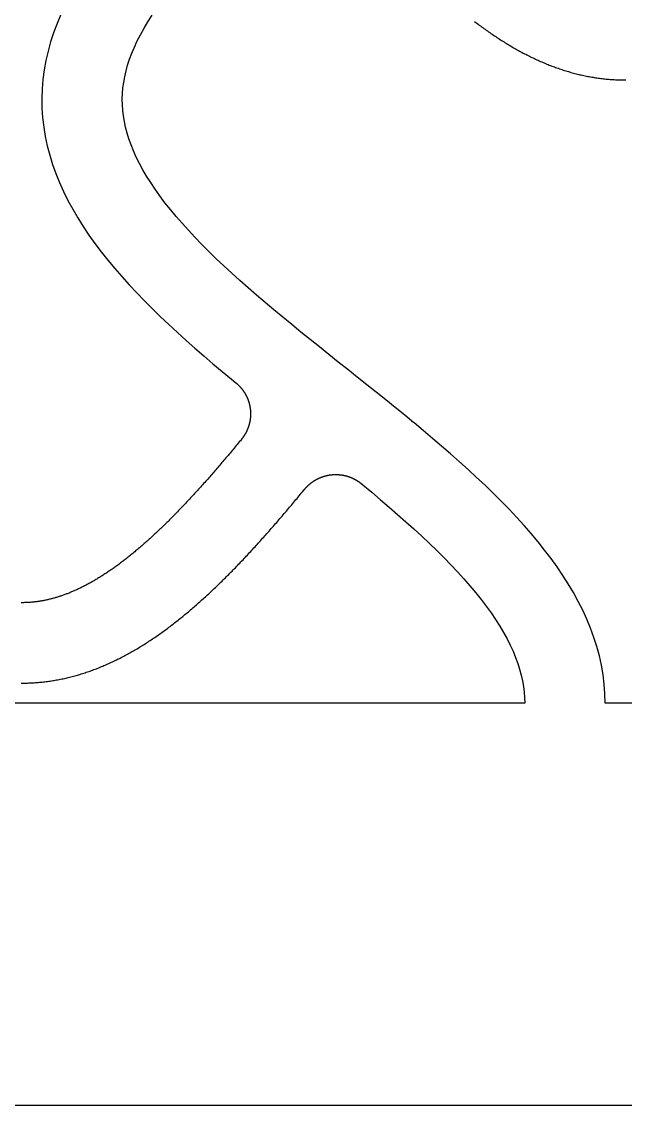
# Model space of a CAD drawing. Header units: millimetres. Extents: x 0 to 12, y 0 to 22.
# Drawn here: x 3 to 6, y 0 to 5.39 of the extents above; entities that cross this region are included whole.
import ezdxf

# ---------------------------------------------------------------- set-up
doc = ezdxf.new("R2010")
doc.units = ezdxf.units.MM
doc.layers.add('CUT_HOLE', color=3, linetype='Continuous')
doc.layers.add('CUT_OUTER', color=1, linetype='Continuous')

msp = doc.modelspace()

# ---------------------------------------------------------------- linework, layer by layer
at = {"layer": 'CUT_HOLE'}
for points in [[(3.1944, 5.4256), (3.1755, 5.3807), (3.1586, 5.3353), (3.1437, 5.2895), (3.1309, 5.2433), (3.1202, 5.1968), (3.1117, 5.1499), (3.1055, 5.1027), (3.1016, 5.0554), (3.1, 5.0079), (3.1008, 4.9605), (3.1039, 4.9131), (3.1094, 4.8658), (3.1171, 4.8188), (3.1271, 4.7721), (3.1392, 4.7258), (3.1534, 4.6799), (3.1697, 4.6344), (3.1879, 4.5894), (3.208, 4.5448), (3.2299, 4.5007), (3.2536, 4.457), (3.2789, 4.4138), (3.3058, 4.3711), (3.3343, 4.3287), (3.3642, 4.2867), (3.3955, 4.2451), (3.4282, 4.2039), (3.4622, 4.1629), (3.4975, 4.1222), (3.5339, 4.0818), (3.5715, 4.0417), (3.6101, 4.0017), (3.6497, 3.962), (3.6903, 3.9225), (3.7318, 3.8832), (3.7742, 3.844), (3.8173, 3.805), (3.8611, 3.7662), (3.9056, 3.7275), (3.9507, 3.6889), (3.9963, 3.6505), (4.0423, 3.6121), (4.0647, 3.5937), (4.0647, 3.5936), (4.066, 3.5925), (4.0674, 3.5914), (4.0687, 3.5902), (4.07, 3.5891), (4.0713, 3.5879), (4.0726, 3.5867), (4.0739, 3.5855), (4.0752, 3.5843), (4.0765, 3.5831), (4.0777, 3.5819), (4.079, 3.5807), (4.0802, 3.5794), (4.0814, 3.5782), (4.0827, 3.5769), (4.0839, 3.5756), (4.085, 3.5743), (4.0862, 3.573), (4.0874, 3.5717), (4.0886, 3.5704), (4.0897, 3.5691), (4.0908, 3.5677), (4.092, 3.5664), (4.0931, 3.565), (4.0942, 3.5636), (4.0952, 3.5622), (4.0963, 3.5609), (4.0974, 3.5595), (4.0984, 3.5581), (4.0995, 3.5566), (4.1005, 3.5552), (4.1015, 3.5538), (4.1025, 3.5523), (4.1035, 3.5509), (4.1045, 3.5494), (4.1054, 3.5479), (4.1064, 3.5465), (4.1073, 3.545), (4.1082, 3.5435), (4.1091, 3.542), (4.11, 3.5405), (4.1109, 3.539), (4.1118, 3.5374), (4.1126, 3.5359), (4.1135, 3.5344), (4.1143, 3.5328), (4.1151, 3.5313), (4.1159, 3.5297), (4.1167, 3.5281), (4.1175, 3.5265), (4.1182, 3.525), (4.119, 3.5234), (4.1197, 3.5218), (4.1204, 3.5202), (4.1211, 3.5186), (4.1218, 3.5169), (4.1225, 3.5153), (4.1232, 3.5137), (4.1238, 3.5121), (4.1245, 3.5104), (4.1251, 3.5088), (4.1257, 3.5071), (4.1263, 3.5055), (4.1268, 3.5038), (4.1274, 3.5022), (4.1279, 3.5005), (4.1285, 3.4988), (4.129, 3.4971), (4.1295, 3.4955), (4.13, 3.4938), (4.1304, 3.4921), (4.1309, 3.4904), (4.1313, 3.4887), (4.1318, 3.487), (4.1322, 3.4853), (4.1326, 3.4836), (4.133, 3.4818), (4.1333, 3.4801), (4.1337, 3.4784), (4.134, 3.4767), (4.1343, 3.475), (4.1346, 3.4732), (4.1349, 3.4715), (4.1352, 3.4698), (4.1355, 3.468), (4.1357, 3.4663), (4.1359, 3.4645), (4.1362, 3.4628), (4.1364, 3.4611), (4.1365, 3.4593), (4.1367, 3.4576), (4.1369, 3.4558), (4.137, 3.4541), (4.1371, 3.4523), (4.1372, 3.4506), (4.1373, 3.4488), (4.1374, 3.4471), (4.1375, 3.4453), (4.1375, 3.4435), (4.1375, 3.4418), (4.1375, 3.44), (4.1375, 3.4383), (4.1375, 3.4365), (4.1375, 3.4348), (4.1375, 3.433), (4.1374, 3.4313), (4.1373, 3.4295), (4.1372, 3.4277), (4.1371, 3.426), (4.137, 3.4242), (4.1368, 3.4225), (4.1367, 3.4207), (4.1365, 3.419), (4.1363, 3.4172), (4.1361, 3.4155), (4.1359, 3.4138), (4.1357, 3.412), (4.1354, 3.4103), (4.1352, 3.4085), (4.1349, 3.4068), (4.1346, 3.4051), (4.1343, 3.4034), (4.134, 3.4016), (4.1336, 3.3999), (4.1333, 3.3982), (4.1329, 3.3965), (4.1325, 3.3948), (4.1321, 3.393), (4.1317, 3.3913), (4.1313, 3.3896), (4.1309, 3.3879), (4.1304, 3.3862), (4.1299, 3.3845), (4.1294, 3.3829), (4.1289, 3.3812), (4.1284, 3.3795), (4.1279, 3.3778), (4.1273, 3.3762), (4.1268, 3.3745), (4.1262, 3.3728), (4.1256, 3.3712), (4.125, 3.3695), (4.1244, 3.3679), (4.1238, 3.3662), (4.1231, 3.3646), (4.1224, 3.363), (4.1218, 3.3614), (4.1211, 3.3598), (4.1204, 3.3581), (4.1197, 3.3565), (4.1189, 3.355), (4.1182, 3.3534), (4.1174, 3.3518), (4.1166, 3.3502), (4.1158, 3.3486), (4.115, 3.3471), (4.1142, 3.3455), (4.1134, 3.344), (4.1126, 3.3424), (4.1117, 3.3409), (4.1108, 3.3394), (4.1099, 3.3379), (4.1091, 3.3363), (4.1081, 3.3348), (4.1072, 3.3333), (4.1063, 3.3319), (4.1053, 3.3304), (4.1044, 3.3289), (4.1034, 3.3275), (4.1024, 3.326), (4.1014, 3.3246), (4.1004, 3.3231), (4.0994, 3.3217), (4.0983, 3.3203), (4.0973, 3.3189), (4.0962, 3.3175), (4.0951, 3.3161), (4.0941, 3.3147), (4.093, 3.3133), (4.0918, 3.312), (4.0867, 3.3058), (4.0816, 3.2996), (4.0765, 3.2934), (4.0714, 3.2873), (4.0663, 3.2812), (4.0612, 3.275), (4.0561, 3.2689), (4.051, 3.2628), (4.0459, 3.2567), (4.0408, 3.2506), (4.0358, 3.2446), (4.0307, 3.2385), (4.0256, 3.2325), (4.0205, 3.2265), (4.0154, 3.2205), (4.0104, 3.2145), (4.0053, 3.2085), (4.0002, 3.2025), (3.9951, 3.1966), (3.9901, 3.1907), (3.985, 3.1847), (3.9799, 3.1788), (3.9749, 3.173), (3.9698, 3.1671), (3.9648, 3.1612), (3.9597, 3.1554), (3.9547, 3.1496), (3.9496, 3.1438), (3.9446, 3.138), (3.9395, 3.1322), (3.9345, 3.1265), (3.9295, 3.1207), (3.9244, 3.115), (3.9194, 3.1093), (3.9144, 3.1037), (3.9094, 3.098), (3.9043, 3.0924), (3.8993, 3.0867), (3.8943, 3.0811), (3.8893, 3.0755), (3.8843, 3.07), (3.8793, 3.0644), (3.8743, 3.0589), (3.8692, 3.0534), (3.8643, 3.0479), (3.8593, 3.0424), (3.8543, 3.037), (3.8493, 3.0316), (3.8443, 3.0262), (3.8393, 3.0208), (3.8343, 3.0154), (3.8293, 3.0101), (3.8244, 3.0047), (3.8194, 2.9994), (3.8144, 2.9942), (3.8095, 2.9889), (3.8045, 2.9837), (3.7995, 2.9784), (3.7946, 2.9732), (3.7896, 2.9681), (3.7847, 2.9629), (3.7797, 2.9578), (3.7748, 2.9527), (3.7699, 2.9476), (3.7649, 2.9426), (3.76, 2.9375), (3.7551, 2.9325), (3.7502, 2.9275), (3.7452, 2.9226), (3.7403, 2.9177), (3.7354, 2.9127), (3.7305, 2.9079), (3.7256, 2.903), (3.7207, 2.8982), (3.7158, 2.8933), (3.7109, 2.8885), (3.706, 2.8838), (3.7012, 2.879), (3.6963, 2.8743), (3.6914, 2.8696), (3.6865, 2.865), (3.6817, 2.8603), (3.6768, 2.8557), (3.672, 2.8512), (3.6671, 2.8466), (3.6623, 2.8421), (3.6574, 2.8376), (3.6526, 2.8331), (3.6477, 2.8286), (3.6429, 2.8242), (3.6381, 2.8198), (3.6333, 2.8154), (3.6285, 2.8111), (3.6237, 2.8068), (3.6189, 2.8025), (3.6141, 2.7982), (3.6093, 2.794), (3.6045, 2.7898), (3.5997, 2.7856), (3.5949, 2.7815), (3.5901, 2.7774), (3.5854, 2.7733), (3.5806, 2.7692), (3.5759, 2.7652), (3.5711, 2.7612), (3.5664, 2.7572), (3.5616, 2.7532), (3.5569, 2.7493), (3.5522, 2.7454), (3.5475, 2.7416), (3.5427, 2.7377), (3.538, 2.7339), (3.5333, 2.7302), (3.5286, 2.7264), (3.5239, 2.7227), (3.5193, 2.719), (3.5146, 2.7154), (3.5099, 2.7118), (3.5052, 2.7082), (3.5006, 2.7046), (3.4959, 2.7011), (3.4913, 2.6976), (3.4867, 2.6941), (3.482, 2.6907), (3.4774, 2.6873), (3.4728, 2.6839), (3.4682, 2.6806), (3.4636, 2.6772), (3.459, 2.674), (3.4544, 2.6707), (3.4498, 2.6675), (3.4452, 2.6643), (3.4407, 2.6611), (3.4361, 2.658), (3.4315, 2.6549), (3.427, 2.6518), (3.4225, 2.6488), (3.4179, 2.6458), (3.4134, 2.6428), (3.4089, 2.6399), (3.4044, 2.637), (3.3999, 2.6341), (3.3954, 2.6313), (3.3909, 2.6284), (3.3864, 2.6257), (3.382, 2.6229), (3.3775, 2.6202), (3.3731, 2.6175), (3.3686, 2.6148), (3.3642, 2.6122), (3.3598, 2.6096), (3.3554, 2.6071), (3.3509, 2.6045), (3.3466, 2.602), (3.3422, 2.5996), (3.3378, 2.5971), (3.3334, 2.5947), (3.329, 2.5924), (3.3247, 2.59), (3.3203, 2.5877), (3.316, 2.5855), (3.3117, 2.5832), (3.3073, 2.581), (3.303, 2.5788), (3.2987, 2.5767), (3.2944, 2.5746), (3.2902, 2.5725), (3.2859, 2.5704), (3.2816, 2.5684), (3.2773, 2.5664), (3.2731, 2.5644), (3.2689, 2.5625), (3.2646, 2.5606), (3.2604, 2.5587), (3.2562, 2.5569), (3.252, 2.5551), (3.2478, 2.5533), (3.2436, 2.5516), (3.2394, 2.5499), (3.2353, 2.5482), (3.2311, 2.5465), (3.2269, 2.5449), (3.2228, 2.5433), (3.2187, 2.5418), (3.2145, 2.5402), (3.2104, 2.5387), (3.2063, 2.5373), (3.2022, 2.5358), (3.1981, 2.5344), (3.1941, 2.533), (3.19, 2.5317), (3.1859, 2.5304), (3.1819, 2.5291), (3.1778, 2.5278), (3.1738, 2.5266), (3.1697, 2.5254), (3.1657, 2.5242), (3.1617, 2.5231), (3.1577, 2.5219), (3.1537, 2.5208), (3.1497, 2.5198), (3.1457, 2.5188), (3.1417, 2.5178), (3.1377, 2.5168), (3.1338, 2.5158), (3.1298, 2.5149), (3.1259, 2.514), (3.1219, 2.5132), (3.118, 2.5123), (3.1141, 2.5115), (3.1101, 2.5108), (3.1062, 2.51), (3.1023, 2.5093), (3.0984, 2.5086), (3.0945, 2.5079), (3.0906, 2.5073), (3.0867, 2.5067), (3.0828, 2.5061), (3.0789, 2.5055), (3.075, 2.505), (3.0712, 2.5045), (3.0673, 2.504), (3.0634, 2.5036), (3.0596, 2.5032), (3.0557, 2.5028), (3.0518, 2.5024), (3.048, 2.5021), (3.0441, 2.5017), (3.0403, 2.5014), (3.0365, 2.5012), (3.0326, 2.5009), (3.0288, 2.5007), (3.0249, 2.5006), (3.0211, 2.5004), (3.0173, 2.5003), (3.0134, 2.5002), (3.0096, 2.5001), (3.0058, 2.5), (3.0019, 2.5), (2.9981, 2.5)], [(6.1, 2), (5.9, 2), (5.8988, 2.0475), (5.8953, 2.0948), (5.8895, 2.142), (5.8814, 2.189), (5.8711, 2.2356), (5.8586, 2.2819), (5.844, 2.3277), (5.8274, 2.3732), (5.8089, 2.4181), (5.7885, 2.4626), (5.7662, 2.5066), (5.7423, 2.5502), (5.7167, 2.5933), (5.6895, 2.636), (5.6608, 2.6783), (5.6307, 2.7202), (5.5991, 2.7618), (5.5662, 2.803), (5.532, 2.8439), (5.4965, 2.8845), (5.4599, 2.9249), (5.4222, 2.965), (5.3834, 3.0049), (5.3436, 3.0446), (5.3028, 3.084), (5.2612, 3.1233), (5.2187, 3.1625), (5.1755, 3.2014), (5.1315, 3.2403), (5.0869, 3.279), (5.0418, 3.3175), (4.9961, 3.3559), (4.95, 3.3943), (4.9425, 3.4004), (4.9425, 3.4004), (4.9384, 3.4038), (4.938, 3.4041), (4.9035, 3.4325), (4.8567, 3.4706), (4.8097, 3.5086), (4.7625, 3.5465), (4.7152, 3.5843), (4.6679, 3.622), (4.6206, 3.6596), (4.5735, 3.6972), (4.5265, 3.7346), (4.4799, 3.7719), (4.4335, 3.8091), (4.3876, 3.8463), (4.3422, 3.8833), (4.2973, 3.9202), (4.2531, 3.9571), (4.2096, 3.9938), (4.1669, 4.0303), (4.125, 4.0668), (4.084, 4.1031), (4.0441, 4.1393), (4.0051, 4.1753), (3.9673, 4.2111), (3.9307, 4.2467), (3.8953, 4.2822), (3.8612, 4.3174), (3.8285, 4.3524), (3.7971, 4.3872), (3.7673, 4.4217), (3.7389, 4.4559), (3.712, 4.4897), (3.6868, 4.5233), (3.6631, 4.5565), (3.6411, 4.5893), (3.6207, 4.6216), (3.602, 4.6536), (3.5849, 4.6851), (3.5694, 4.7162), (3.5556, 4.7468), (3.5434, 4.7769), (3.5328, 4.8066), (3.5238, 4.8358), (3.5162, 4.8646), (3.5102, 4.8931), (3.5055, 4.9212), (3.5023, 4.9491), (3.5005, 4.9769), (3.5, 5.0046), (3.5009, 5.0323), (3.5032, 5.0601), (3.5069, 5.0881), (3.512, 5.1164), (3.5186, 5.145), (3.5266, 5.1739), (3.5362, 5.2033), (3.5473, 5.2331), (3.5601, 5.2634), (3.5744, 5.2941), (3.5904, 5.3253), (3.608, 5.357), (3.6273, 5.3891), (3.6482, 5.4216)], [(5.2513, 5.3908), (5.2571, 5.3864), (5.2628, 5.382), (5.2686, 5.3777), (5.2743, 5.3734), (5.2801, 5.3691), (5.2859, 5.3648), (5.2917, 5.3606), (5.2975, 5.3564), (5.3033, 5.3522), (5.3091, 5.3481), (5.3149, 5.3439), (5.3207, 5.3398), (5.3266, 5.3358), (5.3324, 5.3317), (5.3382, 5.3277), (5.3441, 5.3237), (5.35, 5.3198), (5.3558, 5.3159), (5.3617, 5.312), (5.3676, 5.3081), (5.3735, 5.3043), (5.3794, 5.3005), (5.3853, 5.2967), (5.3912, 5.2929), (5.3971, 5.2892), (5.4031, 5.2855), (5.409, 5.2819), (5.415, 5.2782), (5.4209, 5.2746), (5.4269, 5.2711), (5.4328, 5.2675), (5.4388, 5.264), (5.4448, 5.2606), (5.4508, 5.2571), (5.4568, 5.2537), (5.4628, 5.2503), (5.4689, 5.247), (5.4749, 5.2437), (5.4809, 5.2404), (5.487, 5.2371), (5.493, 5.2339), (5.4991, 5.2308), (5.5052, 5.2276), (5.5113, 5.2245), (5.5174, 5.2214), (5.5235, 5.2184), (5.5296, 5.2153), (5.5357, 5.2124), (5.5418, 5.2094), (5.548, 5.2065), (5.5541, 5.2036), (5.5603, 5.2008), (5.5664, 5.198), (5.5726, 5.1952), (5.5788, 5.1925), (5.585, 5.1898), (5.5912, 5.1871), (5.5974, 5.1845), (5.6036, 5.1819), (5.6099, 5.1794), (5.6161, 5.1768), (5.6223, 5.1744), (5.6286, 5.1719), (5.6349, 5.1695), (5.6411, 5.1671), (5.6474, 5.1648), (5.6537, 5.1625), (5.66, 5.1603), (5.6663, 5.158), (5.6726, 5.1559), (5.6789, 5.1537), (5.6853, 5.1516), (5.6916, 5.1496), (5.698, 5.1475), (5.7043, 5.1456), (5.7107, 5.1436), (5.7171, 5.1417), (5.7234, 5.1399), (5.7298, 5.138), (5.7362, 5.1363), (5.7426, 5.1345), (5.7491, 5.1328), (5.7555, 5.1312), (5.7619, 5.1295), (5.7683, 5.128), (5.7748, 5.1264), (5.7812, 5.1249), (5.7877, 5.1235), (5.7941, 5.1221), (5.8006, 5.1207), (5.8071, 5.1194), (5.8136, 5.1181), (5.82, 5.1169), (5.8265, 5.1157), (5.833, 5.1145), (5.8395, 5.1134), (5.846, 5.1123), (5.8526, 5.1113), (5.8591, 5.1103), (5.8656, 5.1094), (5.8721, 5.1085), (5.8787, 5.1077), (5.8852, 5.1069), (5.8917, 5.1061), (5.8983, 5.1054), (5.9048, 5.1047), (5.9114, 5.1041), (5.9179, 5.1035), (5.9245, 5.103), (5.931, 5.1025), (5.9376, 5.102), (5.9442, 5.1016), (5.9507, 5.1013), (5.9573, 5.101), (5.9639, 5.1007), (5.9704, 5.1005), (5.977, 5.1003), (5.9836, 5.1001), (5.9901, 5.1001), (5.9967, 5.1), (6.0033, 5.1)], [(2.9967, 2.1), (3.0033, 2.1), (3.0099, 2.1001), (3.0164, 2.1001), (3.023, 2.1003), (3.0296, 2.1005), (3.0361, 2.1007), (3.0427, 2.101), (3.0493, 2.1013), (3.0558, 2.1016), (3.0624, 2.102), (3.069, 2.1025), (3.0755, 2.103), (3.0821, 2.1035), (3.0886, 2.1041), (3.0952, 2.1047), (3.1017, 2.1054), (3.1083, 2.1061), (3.1148, 2.1069), (3.1213, 2.1077), (3.1279, 2.1085), (3.1344, 2.1094), (3.1409, 2.1103), (3.1474, 2.1113), (3.154, 2.1123), (3.1605, 2.1134), (3.167, 2.1145), (3.1735, 2.1157), (3.18, 2.1169), (3.1864, 2.1181), (3.1929, 2.1194), (3.1994, 2.1207), (3.2059, 2.1221), (3.2123, 2.1235), (3.2188, 2.1249), (3.2252, 2.1264), (3.2317, 2.128), (3.2381, 2.1295), (3.2445, 2.1312), (3.2509, 2.1328), (3.2574, 2.1345), (3.2638, 2.1363), (3.2702, 2.138), (3.2766, 2.1399), (3.2829, 2.1417), (3.2893, 2.1436), (3.2957, 2.1456), (3.302, 2.1475), (3.3084, 2.1496), (3.3147, 2.1516), (3.3211, 2.1537), (3.3274, 2.1559), (3.3337, 2.158), (3.34, 2.1603), (3.3463, 2.1625), (3.3526, 2.1648), (3.3589, 2.1671), (3.3651, 2.1695), (3.3714, 2.1719), (3.3777, 2.1744), (3.3839, 2.1768), (3.3901, 2.1794), (3.3964, 2.1819), (3.4026, 2.1845), (3.4088, 2.1871), (3.415, 2.1898), (3.4212, 2.1925), (3.4274, 2.1952), (3.4336, 2.198), (3.4397, 2.2008), (3.4459, 2.2036), (3.452, 2.2065), (3.4582, 2.2094), (3.4643, 2.2124), (3.4704, 2.2153), (3.4765, 2.2184), (3.4826, 2.2214), (3.4887, 2.2245), (3.4948, 2.2276), (3.5009, 2.2308), (3.507, 2.2339), (3.513, 2.2371), (3.5191, 2.2404), (3.5251, 2.2437), (3.5311, 2.247), (3.5372, 2.2503), (3.5432, 2.2537), (3.5492, 2.2571), (3.5552, 2.2606), (3.5612, 2.264), (3.5672, 2.2675), (3.5731, 2.2711), (3.5791, 2.2746), (3.585, 2.2782), (3.591, 2.2819), (3.5969, 2.2855), (3.6029, 2.2892), (3.6088, 2.2929), (3.6147, 2.2967), (3.6206, 2.3005), (3.6265, 2.3043), (3.6324, 2.3081), (3.6383, 2.312), (3.6442, 2.3159), (3.65, 2.3198), (3.6559, 2.3237), (3.6618, 2.3277), (3.6676, 2.3317), (3.6734, 2.3358), (3.6793, 2.3398), (3.6851, 2.3439), (3.6909, 2.3481), (3.6967, 2.3522), (3.7025, 2.3564), (3.7083, 2.3606), (3.7141, 2.3648), (3.7199, 2.3691), (3.7257, 2.3734), (3.7314, 2.3777), (3.7372, 2.382), (3.7429, 2.3864), (3.7487, 2.3908), (3.7544, 2.3952), (3.7602, 2.3997), (3.7659, 2.4041), (3.7716, 2.4086), (3.7773, 2.4132), (3.7831, 2.4177), (3.7888, 2.4223), (3.7945, 2.4269), (3.8001, 2.4315), (3.8058, 2.4361), (3.8115, 2.4408), (3.8172, 2.4455), (3.8229, 2.4502), (3.8285, 2.455), (3.8342, 2.4597), (3.8398, 2.4645), (3.8455, 2.4694), (3.8511, 2.4742), (3.8567, 2.4791), (3.8624, 2.484), (3.868, 2.4889), (3.8736, 2.4938), (3.8792, 2.4988), (3.8848, 2.5037), (3.8904, 2.5087), (3.896, 2.5138), (3.9016, 2.5188), (3.9072, 2.5239), (3.9128, 2.529), (3.9184, 2.5341), (3.924, 2.5392), (3.9295, 2.5444), (3.9351, 2.5495), (3.9406, 2.5547), (3.9462, 2.56), (3.9518, 2.5652), (3.9573, 2.5705), (3.9628, 2.5757), (3.9684, 2.581), (3.9739, 2.5864), (3.9794, 2.5917), (3.985, 2.5971), (3.9905, 2.6025), (3.996, 2.6079), (4.0015, 2.6133), (4.007, 2.6187), (4.0125, 2.6242), (4.018, 2.6297), (4.0235, 2.6352), (4.029, 2.6407), (4.0345, 2.6462), (4.04, 2.6518), (4.0455, 2.6573), (4.0509, 2.6629), (4.0564, 2.6685), (4.0619, 2.6742), (4.0673, 2.6798), (4.0728, 2.6855), (4.0783, 2.6911), (4.0837, 2.6968), (4.0892, 2.7026), (4.0946, 2.7083), (4.1001, 2.714), (4.1055, 2.7198), (4.1109, 2.7256), (4.1164, 2.7314), (4.1218, 2.7372), (4.1272, 2.743), (4.1327, 2.7489), (4.1381, 2.7547), (4.1435, 2.7606), (4.1489, 2.7665), (4.1543, 2.7724), (4.1597, 2.7783), (4.1652, 2.7842), (4.1706, 2.7902), (4.176, 2.7962), (4.1814, 2.8021), (4.1868, 2.8081), (4.1921, 2.8141), (4.1975, 2.8202), (4.2029, 2.8262), (4.2083, 2.8322), (4.2137, 2.8383), (4.2191, 2.8444), (4.2244, 2.8505), (4.2298, 2.8566), (4.2352, 2.8627), (4.2405, 2.8688), (4.2459, 2.8749), (4.2513, 2.8811), (4.2566, 2.8872), (4.262, 2.8934), (4.2673, 2.8996), (4.2727, 2.9058), (4.278, 2.912), (4.2834, 2.9182), (4.2887, 2.9245), (4.2941, 2.9307), (4.2994, 2.9369), (4.3048, 2.9432), (4.3101, 2.9495), (4.3154, 2.9558), (4.3208, 2.962), (4.3261, 2.9684), (4.3314, 2.9747), (4.3367, 2.981), (4.342, 2.9873), (4.3474, 2.9936), (4.3527, 3), (4.358, 3.0063), (4.3633, 3.0127), (4.3686, 3.0191), (4.3739, 3.0255), (4.3792, 3.0319), (4.3845, 3.0382), (4.3898, 3.0447), (4.3951, 3.0511), (4.4004, 3.0575), (4.4004, 3.0575), (4.4004, 3.0575), (4.4004, 3.0575), (4.4004, 3.0575), (4.4005, 3.0575), (4.4005, 3.0575), (4.4005, 3.0575), (4.4005, 3.0576), (4.4005, 3.0576), (4.4005, 3.0576), (4.4005, 3.0576), (4.4005, 3.0576), (4.4006, 3.0576), (4.4006, 3.0576), (4.4006, 3.0577), (4.4006, 3.0577), (4.4006, 3.0577), (4.4006, 3.0577), (4.4006, 3.0577), (4.4006, 3.0577), (4.4007, 3.0577), (4.4007, 3.0578), (4.4007, 3.0578), (4.4007, 3.0578), (4.4007, 3.0578), (4.4007, 3.0578), (4.4007, 3.0578), (4.4007, 3.0579), (4.4008, 3.0579), (4.4008, 3.0579), (4.4008, 3.0579), (4.4008, 3.0579), (4.4008, 3.0579), (4.4008, 3.0579), (4.4008, 3.058), (4.4008, 3.058), (4.4009, 3.058), (4.4009, 3.058), (4.4009, 3.058), (4.4009, 3.058), (4.4009, 3.058), (4.4009, 3.0581), (4.4009, 3.0581), (4.4009, 3.0581), (4.401, 3.0581), (4.401, 3.0581), (4.401, 3.0581), (4.401, 3.0582), (4.401, 3.0582), (4.401, 3.0582), (4.401, 3.0582), (4.401, 3.0582), (4.4011, 3.0582), (4.4011, 3.0582), (4.4011, 3.0583), (4.4011, 3.0583), (4.4011, 3.0583), (4.4011, 3.0583), (4.4011, 3.0583), (4.4011, 3.0583), (4.4012, 3.0583), (4.4012, 3.0584), (4.4012, 3.0584), (4.4012, 3.0584), (4.4012, 3.0584), (4.4012, 3.0584), (4.4012, 3.0584), (4.4012, 3.0585), (4.4012, 3.0585), (4.4013, 3.0585), (4.4013, 3.0585), (4.4013, 3.0585), (4.4013, 3.0585), (4.4013, 3.0585), (4.4013, 3.0586), (4.4013, 3.0586), (4.4013, 3.0586), (4.4014, 3.0586), (4.4014, 3.0586), (4.4014, 3.0586), (4.4014, 3.0587), (4.4014, 3.0587), (4.4014, 3.0587), (4.4014, 3.0587), (4.4014, 3.0587), (4.4015, 3.0587), (4.4015, 3.0587), (4.4015, 3.0588), (4.4015, 3.0588), (4.4015, 3.0588), (4.4015, 3.0588), (4.4015, 3.0588), (4.4015, 3.0588), (4.4016, 3.0588), (4.4016, 3.0589), (4.4016, 3.0589), (4.4016, 3.0589), (4.4016, 3.0589), (4.4016, 3.0589), (4.4016, 3.0589), (4.4016, 3.059), (4.4017, 3.059), (4.4017, 3.059), (4.4017, 3.059), (4.4017, 3.059), (4.4017, 3.059), (4.4017, 3.059), (4.4017, 3.0591), (4.4017, 3.0591), (4.4018, 3.0591), (4.4018, 3.0591), (4.4018, 3.0591), (4.4018, 3.0591), (4.4018, 3.0591), (4.4018, 3.0592), (4.4018, 3.0592), (4.4018, 3.0592), (4.4019, 3.0592), (4.4019, 3.0592), (4.4019, 3.0592), (4.4019, 3.0593), (4.4019, 3.0593), (4.4019, 3.0593), (4.4019, 3.0593), (4.4019, 3.0593), (4.402, 3.0593), (4.402, 3.0593), (4.402, 3.0594), (4.402, 3.0594), (4.402, 3.0594), (4.402, 3.0594), (4.402, 3.0594), (4.402, 3.0594), (4.4021, 3.0594), (4.4021, 3.0595), (4.4021, 3.0595), (4.4021, 3.0595), (4.4021, 3.0595), (4.4021, 3.0595), (4.4021, 3.0595), (4.4021, 3.0596), (4.4022, 3.0596), (4.4022, 3.0596), (4.4022, 3.0596), (4.4022, 3.0596), (4.4022, 3.0596), (4.4022, 3.0596), (4.4022, 3.0597), (4.4022, 3.0597), (4.4023, 3.0597), (4.4023, 3.0597), (4.4023, 3.0597), (4.4023, 3.0597), (4.4023, 3.0597), (4.4023, 3.0598), (4.4023, 3.0598), (4.4023, 3.0598), (4.4024, 3.0598), (4.4024, 3.0598), (4.4024, 3.0598), (4.4024, 3.0599), (4.4024, 3.0599), (4.4024, 3.0599), (4.4024, 3.0599), (4.4024, 3.0599), (4.4025, 3.0599), (4.4025, 3.0599), (4.4025, 3.06), (4.4025, 3.06), (4.4025, 3.06), (4.4025, 3.06), (4.4025, 3.06), (4.4025, 3.06), (4.4026, 3.06), (4.4026, 3.0601), (4.4026, 3.0601), (4.4026, 3.0601), (4.4026, 3.0601), (4.4026, 3.0601), (4.4026, 3.0601), (4.4026, 3.0602), (4.4026, 3.0602), (4.4027, 3.0602), (4.4027, 3.0602), (4.4027, 3.0602), (4.4027, 3.0602), (4.4027, 3.0602), (4.4027, 3.0603), (4.4027, 3.0603), (4.4027, 3.0603), (4.4028, 3.0603), (4.4028, 3.0603), (4.4028, 3.0603), (4.4028, 3.0603), (4.4028, 3.0604), (4.4028, 3.0604), (4.4028, 3.0604), (4.4028, 3.0604), (4.4029, 3.0604), (4.4029, 3.0604), (4.4029, 3.0605), (4.4029, 3.0605), (4.4029, 3.0605), (4.4029, 3.0605), (4.4029, 3.0605), (4.4029, 3.0605), (4.403, 3.0605), (4.403, 3.0606), (4.403, 3.0606), (4.403, 3.0606), (4.403, 3.0606), (4.403, 3.0606), (4.403, 3.0606), (4.403, 3.0606), (4.4031, 3.0607), (4.4031, 3.0607), (4.4031, 3.0607), (4.4031, 3.0607), (4.4031, 3.0607), (4.4031, 3.0607), (4.4031, 3.0608), (4.4031, 3.0608), (4.4032, 3.0608), (4.4032, 3.0608), (4.4032, 3.0608), (4.4032, 3.0608), (4.4032, 3.0608), (4.4032, 3.0609), (4.4032, 3.0609), (4.4032, 3.0609), (4.4033, 3.0609), (4.4033, 3.0609), (4.4033, 3.0609), (4.4033, 3.0609), (4.4033, 3.061), (4.4033, 3.061), (4.4033, 3.061), (4.4033, 3.061), (4.4034, 3.061), (4.4034, 3.061), (4.4034, 3.0611), (4.4034, 3.0611), (4.4034, 3.0611), (4.4034, 3.0611), (4.4034, 3.0611), (4.4034, 3.0611), (4.4035, 3.0611), (4.4035, 3.0612), (4.4035, 3.0612), (4.4035, 3.0612), (4.4035, 3.0612), (4.4035, 3.0612), (4.4035, 3.0612), (4.4035, 3.0613), (4.4036, 3.0613), (4.4036, 3.0613), (4.4036, 3.0613), (4.4036, 3.0613), (4.4036, 3.0613), (4.4036, 3.0613), (4.4036, 3.0614), (4.4036, 3.0614), (4.4037, 3.0614), (4.4037, 3.0614), (4.4037, 3.0614), (4.4037, 3.0614), (4.4037, 3.0614), (4.4037, 3.0615), (4.4037, 3.0615), (4.4037, 3.0615), (4.4038, 3.0615), (4.4038, 3.0615), (4.4038, 3.0615), (4.4038, 3.0616), (4.4038, 3.0616), (4.4038, 3.0616), (4.4038, 3.0616), (4.4038, 3.0616), (4.4039, 3.0616), (4.4039, 3.0616), (4.4039, 3.0617), (4.4039, 3.0617), (4.4039, 3.0617), (4.4039, 3.0617), (4.4039, 3.0617), (4.4039, 3.0617), (4.404, 3.0617), (4.404, 3.0618), (4.404, 3.0618), (4.404, 3.0618), (4.404, 3.0618), (4.404, 3.0618), (4.404, 3.0618), (4.404, 3.0619), (4.404, 3.0619), (4.4041, 3.0619), (4.4041, 3.0619), (4.4041, 3.0619), (4.4041, 3.0619), (4.4041, 3.0619), (4.4041, 3.062), (4.4041, 3.062), (4.4041, 3.062), (4.4042, 3.062), (4.4042, 3.062), (4.4042, 3.062), (4.4042, 3.062), (4.4042, 3.0621), (4.4042, 3.0621), (4.4042, 3.0621), (4.4042, 3.0621), (4.4043, 3.0621), (4.4043, 3.0621), (4.4043, 3.0622), (4.4043, 3.0622), (4.4043, 3.0622), (4.4043, 3.0622), (4.4043, 3.0622), (4.4043, 3.0622), (4.4044, 3.0622), (4.4044, 3.0623), (4.4044, 3.0623), (4.4044, 3.0623), (4.4044, 3.0623), (4.4044, 3.0623), (4.4044, 3.0623), (4.4044, 3.0623), (4.4045, 3.0624), (4.4045, 3.0624), (4.4045, 3.0624), (4.4045, 3.0624), (4.4045, 3.0624), (4.4045, 3.0624), (4.4045, 3.0625), (4.4045, 3.0625), (4.4046, 3.0625), (4.4046, 3.0625), (4.4046, 3.0625), (4.4046, 3.0625), (4.4046, 3.0625), (4.4046, 3.0626), (4.4046, 3.0626), (4.4046, 3.0626), (4.4047, 3.0626), (4.4047, 3.0626), (4.4047, 3.0626), (4.4047, 3.0626), (4.4047, 3.0627), (4.4047, 3.0627), (4.4047, 3.0627), (4.4047, 3.0627), (4.4048, 3.0627), (4.4048, 3.0627), (4.4048, 3.0628), (4.4048, 3.0628), (4.4048, 3.0628), (4.4048, 3.0628), (4.4048, 3.0628), (4.4048, 3.0628), (4.4049, 3.0628), (4.4049, 3.0629), (4.4049, 3.0629), (4.4049, 3.0629), (4.4049, 3.0629), (4.4049, 3.0629), (4.4049, 3.0629), (4.4049, 3.0629), (4.405, 3.063), (4.405, 3.063), (4.405, 3.063), (4.405, 3.063), (4.405, 3.063), (4.405, 3.063), (4.405, 3.0631), (4.405, 3.0631), (4.4051, 3.0631), (4.4051, 3.0631), (4.4051, 3.0631), (4.4051, 3.0631), (4.4051, 3.0631), (4.4051, 3.0632), (4.4051, 3.0632), (4.4051, 3.0632), (4.4052, 3.0632), (4.4052, 3.0632), (4.4052, 3.0632), (4.4052, 3.0633), (4.4052, 3.0633), (4.4052, 3.0633), (4.4052, 3.0633), (4.4052, 3.0633), (4.4053, 3.0633), (4.4053, 3.0633), (4.4053, 3.0634), (4.4053, 3.0634), (4.4053, 3.0634), (4.4053, 3.0634), (4.4053, 3.0634), (4.4053, 3.0634), (4.4053, 3.0634), (4.4054, 3.0635), (4.4054, 3.0635), (4.4054, 3.0635), (4.4054, 3.0635), (4.4054, 3.0635), (4.4054, 3.0635), (4.4054, 3.0636), (4.4054, 3.0636), (4.4055, 3.0636), (4.4055, 3.0636), (4.4055, 3.0636), (4.4055, 3.0636), (4.4055, 3.0636), (4.4055, 3.0637), (4.4055, 3.0637), (4.4055, 3.0637), (4.4056, 3.0637), (4.4056, 3.0637), (4.4056, 3.0637), (4.4056, 3.0637), (4.4056, 3.0638), (4.4056, 3.0638), (4.4056, 3.0638), (4.4056, 3.0638), (4.4057, 3.0638), (4.4057, 3.0638), (4.4057, 3.0639), (4.4057, 3.0639), (4.4057, 3.0639), (4.4057, 3.0639), (4.4057, 3.0639), (4.4057, 3.0639), (4.4058, 3.0639), (4.4058, 3.064), (4.4058, 3.064), (4.4058, 3.064), (4.4058, 3.064), (4.4058, 3.064), (4.4058, 3.064), (4.4058, 3.064), (4.4059, 3.0641), (4.4059, 3.0641), (4.4059, 3.0641), (4.4059, 3.0641), (4.4059, 3.0641), (4.4059, 3.0641), (4.4059, 3.0642), (4.4059, 3.0642), (4.406, 3.0642), (4.406, 3.0642), (4.406, 3.0642), (4.406, 3.0642), (4.406, 3.0642), (4.406, 3.0643), (4.406, 3.0643), (4.406, 3.0643), (4.4061, 3.0643), (4.4061, 3.0643), (4.4061, 3.0643), (4.4061, 3.0643), (4.4061, 3.0644), (4.4061, 3.0644), (4.4061, 3.0644), (4.4061, 3.0644), (4.4062, 3.0644), (4.4062, 3.0644), (4.4062, 3.0645), (4.4062, 3.0645), (4.4062, 3.0645), (4.4062, 3.0645), (4.4062, 3.0645), (4.4062, 3.0645), (4.4063, 3.0645), (4.4063, 3.0646), (4.4063, 3.0646), (4.4063, 3.0646), (4.4063, 3.0646), (4.4063, 3.0646), (4.4063, 3.0646), (4.4063, 3.0646), (4.4064, 3.0647), (4.4064, 3.0647), (4.4064, 3.0647), (4.4064, 3.0647), (4.4075, 3.066), (4.4086, 3.0674), (4.4098, 3.0687), (4.4109, 3.07), (4.4121, 3.0713), (4.4133, 3.0726), (4.4145, 3.0739), (4.4157, 3.0752), (4.4169, 3.0765), (4.4181, 3.0777), (4.4193, 3.079), (4.4206, 3.0802), (4.4218, 3.0814), (4.4231, 3.0827), (4.4244, 3.0839), (4.4257, 3.085), (4.427, 3.0862), (4.4283, 3.0874), (4.4296, 3.0886), (4.4309, 3.0897), (4.4323, 3.0908), (4.4336, 3.092), (4.435, 3.0931), (4.4364, 3.0942), (4.4378, 3.0952), (4.4391, 3.0963), (4.4405, 3.0974), (4.4419, 3.0984), (4.4434, 3.0995), (4.4448, 3.1005), (4.4462, 3.1015), (4.4477, 3.1025), (4.4491, 3.1035), (4.4506, 3.1045), (4.4521, 3.1054), (4.4535, 3.1064), (4.455, 3.1073), (4.4565, 3.1082), (4.458, 3.1091), (4.4595, 3.11), (4.461, 3.1109), (4.4626, 3.1118), (4.4641, 3.1126), (4.4656, 3.1135), (4.4672, 3.1143), (4.4687, 3.1151), (4.4703, 3.1159), (4.4719, 3.1167), (4.4735, 3.1175), (4.475, 3.1182), (4.4766, 3.119), (4.4782, 3.1197), (4.4798, 3.1204), (4.4814, 3.1211), (4.4831, 3.1218), (4.4847, 3.1225), (4.4863, 3.1232), (4.4879, 3.1238), (4.4896, 3.1245), (4.4912, 3.1251), (4.4929, 3.1257), (4.4945, 3.1263), (4.4962, 3.1268), (4.4978, 3.1274), (4.4995, 3.1279), (4.5012, 3.1285), (4.5029, 3.129), (4.5045, 3.1295), (4.5062, 3.13), (4.5079, 3.1304), (4.5096, 3.1309), (4.5113, 3.1313), (4.513, 3.1318), (4.5147, 3.1322), (4.5164, 3.1326), (4.5182, 3.133), (4.5199, 3.1333), (4.5216, 3.1337), (4.5233, 3.134), (4.525, 3.1343), (4.5268, 3.1346), (4.5285, 3.1349), (4.5302, 3.1352), (4.532, 3.1355), (4.5337, 3.1357), (4.5355, 3.1359), (4.5372, 3.1362), (4.5389, 3.1364), (4.5407, 3.1365), (4.5424, 3.1367), (4.5442, 3.1369), (4.5459, 3.137), (4.5477, 3.1371), (4.5494, 3.1372), (4.5512, 3.1373), (4.5529, 3.1374), (4.5547, 3.1375), (4.5565, 3.1375), (4.5582, 3.1375), (4.56, 3.1375), (4.5617, 3.1375), (4.5635, 3.1375), (4.5652, 3.1375), (4.567, 3.1375), (4.5687, 3.1374), (4.5705, 3.1373), (4.5723, 3.1372), (4.574, 3.1371), (4.5758, 3.137), (4.5775, 3.1368), (4.5793, 3.1367), (4.581, 3.1365), (4.5828, 3.1363), (4.5845, 3.1361), (4.5862, 3.1359), (4.588, 3.1357), (4.5897, 3.1354), (4.5915, 3.1352), (4.5932, 3.1349), (4.5949, 3.1346), (4.5966, 3.1343), (4.5984, 3.134), (4.6001, 3.1336), (4.6018, 3.1333), (4.6035, 3.1329), (4.6052, 3.1325), (4.607, 3.1321), (4.6087, 3.1317), (4.6104, 3.1313), (4.6121, 3.1309), (4.6138, 3.1304), (4.6155, 3.1299), (4.6171, 3.1294), (4.6188, 3.1289), (4.6205, 3.1284), (4.6222, 3.1279), (4.6238, 3.1273), (4.6255, 3.1268), (4.6272, 3.1262), (4.6288, 3.1256), (4.6305, 3.125), (4.6321, 3.1244), (4.6338, 3.1238), (4.6354, 3.1231), (4.637, 3.1224), (4.6386, 3.1218), (4.6402, 3.1211), (4.6419, 3.1204), (4.6435, 3.1197), (4.645, 3.1189), (4.6466, 3.1182), (4.6482, 3.1174), (4.6498, 3.1166), (4.6514, 3.1158), (4.6529, 3.115), (4.6545, 3.1142), (4.656, 3.1134), (4.6576, 3.1126), (4.6591, 3.1117), (4.6606, 3.1108), (4.6621, 3.1099), (4.6637, 3.1091), (4.6652, 3.1081), (4.6667, 3.1072), (4.6681, 3.1063), (4.6696, 3.1053), (4.6711, 3.1044), (4.6725, 3.1034), (4.674, 3.1024), (4.6754, 3.1014), (4.6769, 3.1004), (4.6783, 3.0994), (4.6797, 3.0983), (4.6811, 3.0973), (4.6825, 3.0962), (4.6839, 3.0951), (4.6853, 3.0941), (4.6856, 3.0938), (4.6952, 3.0859), (4.7395, 3.0491), (4.7832, 3.0123), (4.826, 2.9757), (4.8681, 2.9393), (4.9092, 2.9029), (4.9493, 2.8668), (4.9884, 2.8307), (5.0265, 2.7949), (5.0633, 2.7592), (5.0989, 2.7237), (5.1332, 2.6884), (5.1662, 2.6534), (5.1977, 2.6186), (5.2279, 2.5841), (5.2565, 2.5498), (5.2836, 2.5159), (5.3091, 2.4823), (5.3331, 2.449), (5.3554, 2.4162), (5.376, 2.3837), (5.395, 2.3517), (5.4124, 2.3201), (5.4281, 2.289), (5.4422, 2.2583), (5.4546, 2.2281), (5.4655, 2.1984), (5.4748, 2.1691), (5.4826, 2.1402), (5.4889, 2.1117), (5.4938, 2.0835), (5.4973, 2.0555), (5.4993, 2.0277), (5.5, 2), (0.5, 2)]]:
    msp.add_lwpolyline(points, dxfattribs=at)
at = {"layer": 'CUT_OUTER'}
msp.add_lwpolyline([(0, 0), (12, 0)], dxfattribs=at)

doc.saveas('drawing.dxf')
